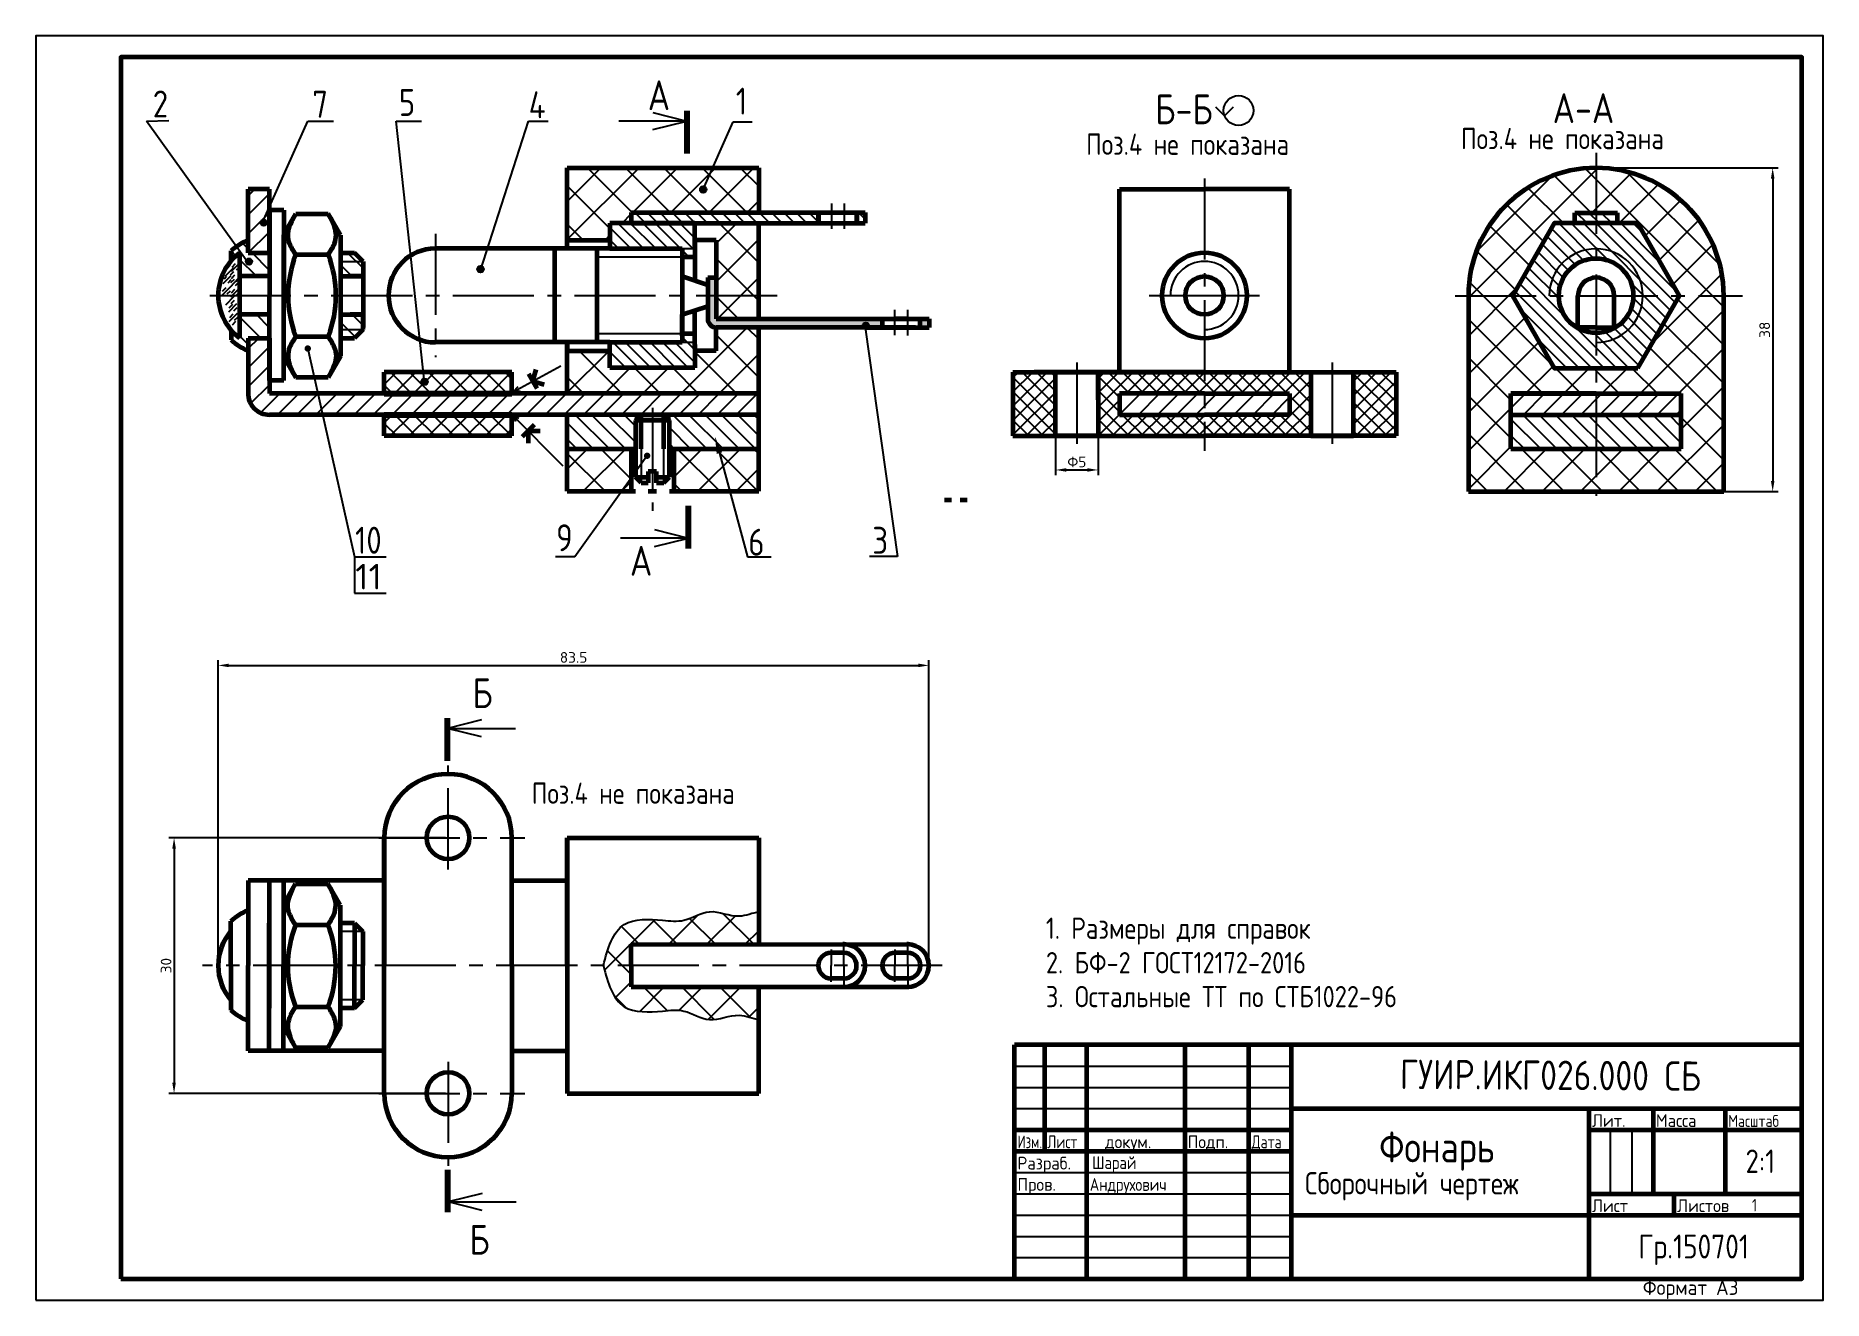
# Paper-space layout 'ISO A1' of a CAD drawing. Header units: millimetres. Extents: x 162 to 582, y 194 to 491.
import ezdxf
from ezdxf import colors
from ezdxf.entities.mleader import LeaderData, LeaderLine
from ezdxf.math import Vec2, Vec3

# ---------------------------------------------------------------- set-up
doc = ezdxf.new("R2010")
doc.units = ezdxf.units.MM
doc.linetypes.add('CENTER2', pattern=[28.575, 19.05, -3.175, 3.175, -3.175])
doc.layers.add('3-размеры', color=6, linetype='Continuous')
doc.layers.add('4-текст', color=7, linetype='Continuous', true_color=0x00ad00)
doc.styles.add('Roman', font='romans')
doc.styles.get("Standard").update_dxf_attribs({"font": 'simplex.shx'})
doc.dimstyles.new('ISO-25', dxfattribs={"dimtxt": 2.5, "dimasz": 2.5, "dimexe": 1.25, "dimexo": 0.625, "dimtad": 1, "dimtxsty": 'Standard', "dimcen": 2.5, "dimadec": 0, "dimazin": 0, "dimtfac": 1, "dimtmove": 0, "dimatfit": 3, "dimfxl": 1, "dimarcsym": 0})
doc.dimstyles.get("Standard").update_dxf_attribs({"dimtxt": 0.18, "dimasz": 0.18, "dimexe": 0.18, "dimexo": 0.0625, "dimgap": 0.09, "dimtad": 0, "dimtih": 1, "dimtoh": 1, "dimdec": 4, "dimzin": 0, "dimdsep": 46, "dimtxsty": 'Standard', "dimcen": 0.09, "dimadec": 0, "dimazin": 0, "dimtfac": 1, "dimtdec": 4, "dimtofl": 0, "dimtmove": 0, "dimatfit": 3, "dimfxl": 1, "dimtolj": 1, "dimtzin": 0, "dimarcsym": 0})
pattern_1 = [(135, (-20.3053, 144.389), (-4.49013, -4.49013), []), (225, (-20.3053, 144.389), (4.49013, -4.49013), [])]

# ---------------------------------------------------------------- blocks, each defined once
blk = doc.blocks.new('_Dot')
at = {"color": 0, "lineweight": -2}
blk.add_line((-0.5, 0), (-1, 0), dxfattribs=at)
at = {"color": 0, "const_width": 0.5}
blk.add_lwpolyline([(-0.25, 0, 1), (0.25, 0, 1)], format="xyb", close=True, dxfattribs=at)
blk = doc.blocks.new('*D17')
at = {"color": 0, "lineweight": -2, "transparency": 16777216}
for p, q in [((205.1, 273.71), (205.1, 344.84)), ((372.12, 273.71), (372.12, 344.84)), ((207.6, 343.59), (369.62, 343.59))]:
    blk.add_line(p, q, dxfattribs=at)
at = {"color": 0, "transparency": 16777216}
for points in [[(207.6, 344.01), (207.6, 343.18), (205.1, 343.59)], [(369.62, 344.01), (369.62, 343.18), (372.12, 343.59)]]:
    blk.add_solid(points, dxfattribs=at)
at = {"layer": 'Defpoints', "color": 0, "transparency": 16777216}
for p in [(372.12, 343.59), (205.1, 273.08), (372.12, 273.08)]:
    blk.add_point(p, dxfattribs=at)
at = {"color": 0, "transparency": 16777216, "insert": (288.61, 345.47), "char_height": 2.5, "attachment_point": 5}
blk.add_mtext('83.5', dxfattribs=at)
blk = doc.blocks.new('*D18')
at = {"color": 0, "lineweight": -2, "transparency": 16777216}
for p, q in [((258.49, 303.08), (193.49, 303.08)), ((194.74, 300.58), (194.74, 245.58)), ((258.49, 243.08), (193.49, 243.08))]:
    blk.add_line(p, q, dxfattribs=at)
at = {"color": 0, "transparency": 16777216}
for points in [[(194.32, 300.58), (195.16, 300.58), (194.74, 303.08)], [(194.32, 245.58), (195.16, 245.58), (194.74, 243.08)]]:
    blk.add_solid(points, dxfattribs=at)
at = {"layer": 'Defpoints', "color": 0, "transparency": 16777216}
for p in [(259.12, 303.08), (194.74, 243.08), (259.12, 243.08)]:
    blk.add_point(p, dxfattribs=at)
at = {"color": 0, "transparency": 16777216, "insert": (192.86, 273.08), "char_height": 2.5, "attachment_point": 5, "rotation": 90}
blk.add_mtext('30', dxfattribs=at)
blk = doc.blocks.new('*D20')
at = {"color": 0, "lineweight": -2, "transparency": 16777216}
for p, q in [((529.48, 460.43), (571.61, 460.43)), ((570.36, 457.93), (570.36, 386.93)), ((529.48, 384.43), (571.61, 384.43))]:
    blk.add_line(p, q, dxfattribs=at)
at = {"color": 0, "transparency": 16777216}
for points in [[(569.94, 457.93), (570.78, 457.93), (570.36, 460.43)], [(569.94, 386.93), (570.78, 386.93), (570.36, 384.43)]]:
    blk.add_solid(points, dxfattribs=at)
at = {"layer": 'Defpoints', "color": 0, "transparency": 16777216}
for p in [(528.86, 460.43), (528.86, 384.43), (570.36, 384.43)]:
    blk.add_point(p, dxfattribs=at)
at = {"color": 0, "transparency": 16777216, "insert": (568.48, 422.43), "char_height": 2.5, "attachment_point": 5, "rotation": 90}
blk.add_mtext('38', dxfattribs=at)
blk = doc.blocks.new('*D23')
at = {"color": 0, "lineweight": -2, "transparency": 16777216}
for p, q in [((401.86, 396.86), (401.86, 388.25)), ((411.86, 396.86), (411.86, 388.25)), ((404.36, 389.5), (409.36, 389.5))]:
    blk.add_line(p, q, dxfattribs=at)
at = {"color": 0, "transparency": 16777216}
for points in [[(404.36, 389.92), (404.36, 389.09), (401.86, 389.5)], [(409.36, 389.92), (409.36, 389.09), (411.86, 389.5)]]:
    blk.add_solid(points, dxfattribs=at)
at = {"layer": 'Defpoints', "color": 0, "transparency": 16777216}
for p in [(401.86, 397.48), (411.86, 397.48), (411.86, 389.5)]:
    blk.add_point(p, dxfattribs=at)
at = {"color": 0, "transparency": 16777216, "insert": (406.86, 391.38), "char_height": 2.5, "attachment_point": 5}
blk.add_mtext('Ф5', dxfattribs=at)

psp = doc.layouts.new('ISO A1')

# ---------------------------------------------------------------- hatches: boundary and pattern name
at = {"lineweight": -3}
h = psp.add_hatch(dxfattribs=at)
h.set_pattern_fill('ANSI37', scale=2, style=0)
h.set_pattern_definition([(45, (-20.866, 189.484), (-4.49013, 4.49013), []), (135, (-20.866, 189.484), (-4.49013, -4.49013), [])])
h.paths.add_polyline_path([(332.134, 460.484), (287.134, 460.484), (287.134, 443.484), (297.134, 443.484), (297.134, 447.484), (302.133, 447.484), (302.133, 449.984), (332.134, 449.984)])
h.paths.add_polyline_path([(332.134, 447.484), (317.134, 447.484), (317.134, 443.484), (322.134, 443.484), (322.134, 437.984), (322.134, 430.484), (332.134, 430.484), (332.134, 434.734)])
h.paths.add_polyline_path([(332.134, 430.484), (322.134, 430.484), (322.134, 424.984), (332.134, 424.984)])
h.paths.add_polyline_path([(332.134, 422.984), (322.134, 422.984), (322.134, 417.484), (317.134, 417.484), (317.134, 413.484), (297.134, 413.484), (297.134, 417.484), (287.134, 417.484), (287.134, 407.484), (332.134, 407.484)])
h.paths.add_polyline_path([(302.134, 394.484), (287.134, 394.484), (287.134, 384.484), (302.134, 384.484)])
h.paths.add_polyline_path([(332.134, 394.484), (312.134, 394.484), (312.134, 384.484), (332.134, 384.484)])
h = psp.add_hatch(dxfattribs=at)
h.set_pattern_fill('ANSI37', scale=2, style=0)
h.set_pattern_definition([(45, (33.8586, 189.429), (-4.49013, 4.49013), []), (135, (33.8586, 189.429), (-4.49013, -4.49013), [])])
h.paths.add_polyline_path([(528.859, 460.429), (528.859, 449.929), (533.859, 449.929), (533.859, 447.429), (538.674, 447.429), (548.489, 430.429), (558.859, 430.429, 0.4142136)])
h.paths.add_polyline_path([(519.044, 447.429), (523.859, 447.429), (523.859, 449.929), (528.859, 449.929), (528.859, 460.429, 0.4142136), (498.859, 430.429), (509.229, 430.429)])
h.paths.add_polyline_path([(509.229, 430.429), (498.859, 430.429), (498.859, 384.429), (528.859, 384.429), (528.859, 394.429), (508.859, 394.429), (508.859, 407.429), (528.859, 407.429), (528.859, 413.429), (519.044, 413.429)])
h.paths.add_polyline_path([(558.859, 430.429), (548.489, 430.429), (538.674, 413.429), (528.859, 413.429), (528.859, 407.429), (548.859, 407.429), (548.859, 394.429), (528.859, 394.429), (528.859, 384.429), (558.859, 384.429)])
h = psp.add_hatch(dxfattribs=at)
h.set_pattern_fill('ANSI31', style=0)
h.set_pattern_definition([(45, (-20.866, 189.484), (-2.245064, 2.245064), [])])
h.paths.add_polyline_path([(217.134, 455.484), (212.134, 455.484), (212.134, 440.484), (217.134, 440.484)])
h.paths.add_polyline_path([(217.134, 420.484), (212.134, 420.484), (212.134, 417.484), (212.134, 417.484), (212.134, 417.484), (212.135, 407.551, 0.4181151), (217.134, 402.484), (332.134, 402.484), (332.134, 407.484), (217.134, 407.484)])
h = psp.add_hatch(color=256)
h.dxf.hatch_style = 1
h.set_gradient(color1=(51, 51, 51), color2=(51, 51, 51), tint=1)
h.paths.add_polyline_path([(318.322, 455.37, 1), (319.837, 455.37, 1)])
h = psp.add_hatch(dxfattribs=at)
h.set_pattern_fill('ANSI31', scale=0.65, angle=90, style=0)
h.set_pattern_definition([(135, (-20.2878, 189.5571), (-1.459292, -1.459292), [])])
h.paths.add_polyline_path([(302.133, 449.984), (302.133, 447.484), (346.133, 447.484), (346.133, 449.984)])
h.paths.add_polyline_path([(357.133, 449.984), (355.133, 449.984), (355.133, 447.484), (357.133, 447.484)])
h = psp.add_hatch(dxfattribs=at)
h.set_pattern_fill('ANSI31', scale=0.65, angle=90, style=0)
h.set_pattern_definition([(135, (167.8527, 374.381), (-1.459292, -1.459292), [])])
h.paths.add_polyline_path([(528.859, 447.429), (528.859, 449.929), (523.859, 449.929), (523.859, 447.429)])
h.paths.add_polyline_path([(533.859, 447.429), (533.859, 449.929), (528.859, 449.929), (528.859, 447.429)])
h = psp.add_hatch(color=256)
h.dxf.hatch_style = 1
h.set_gradient(color1=(51, 51, 51), color2=(51, 51, 51), tint=1)
h.paths.add_polyline_path([(215.045, 447.578, 1), (216.56, 447.578, 1)])
h = psp.add_hatch(dxfattribs=at)
h.set_pattern_fill('ANSI31', scale=0.65, angle=90, style=0)
h.set_pattern_definition([(135, (-20.8658, 189.4842), (-1.459292, -1.459292), [])])
h.paths.add_polyline_path([(317.134, 447.484), (302.133, 447.484), (297.134, 447.484), (297.134, 441.484), (314.134, 441.484), (317.134, 441.484), (317.134, 442.984)])
h.paths.add_polyline_path([(317.134, 441.484), (314.134, 441.484), (314.134, 439.484), (317.134, 439.484), (317.134, 439.984)])
h.paths.add_polyline_path([(317.134, 420.984), (317.134, 421.484), (314.134, 421.484), (314.134, 420.984), (314.134, 419.484), (317.134, 419.484)])
h.paths.add_polyline_path([(317.134, 418.984), (317.134, 419.484), (314.134, 419.484), (297.134, 419.484), (297.134, 413.484), (317.134, 413.484)])
h = psp.add_hatch(dxfattribs=at)
h.set_pattern_fill('ANSI31', scale=0.65, angle=90, style=0)
h.set_pattern_definition([(135, (33.8586, 189.429), (-1.4592916, -1.4592916), [])])
h.paths.add_polyline_path([(548.489, 430.429), (539.859, 430.429, -0.4142136), (528.859, 419.429), (528.859, 413.429), (538.674, 413.429)])
h.paths.add_polyline_path([(538.674, 447.429), (528.859, 447.429), (528.859, 441.429, -0.4142136), (539.859, 430.429), (548.489, 430.429)])
h.paths.add_polyline_path([(528.859, 441.429), (528.859, 447.429), (519.044, 447.429), (509.229, 430.429), (517.859, 430.429, -0.4142136)])
h.paths.add_polyline_path([(520.109, 430.429), (509.229, 430.429), (519.044, 413.429), (528.859, 413.429), (528.859, 421.679, -0.4142136)])
h.paths.add_polyline_path([(528.859, 439.179), (528.859, 441.429, 0.4142136), (517.859, 430.429), (520.109, 430.429, -0.4142136)], flags=17)
h.paths.add_polyline_path([(528.859, 441.429), (528.859, 439.179, -0.4142136), (537.609, 430.429), (539.859, 430.429, 0.4142136)])
h.paths.add_polyline_path([(539.859, 430.429), (537.609, 430.429, -0.4142136), (528.859, 421.679), (528.859, 419.429, 0.4142136)])
h = psp.add_hatch(dxfattribs=at)
h.set_pattern_fill('ANSI31', angle=90, style=0)
h.set_pattern_definition([(135, (-20.866, 189.484), (-2.245064, -2.245064), [])])
h.paths.add_polyline_path([(223.25, 420.685), (223.268, 420.713), (223.193, 420.598), (223.197, 420.603), (223.203, 420.614)])
h.paths.add_polyline_path([(223.296, 420.756), (223.268, 420.713), (223.342, 420.827)])
h.paths.add_polyline_path([(223.342, 440.072), (223.28, 440.167), (223.249, 440.215), (223.265, 440.19)])
h.paths.add_polyline_path([(223.209, 440.277), (223.198, 440.293), (223.203, 440.285)])
h.paths.add_polyline_path([(231.168, 440.381), (231.175, 440.391), (231.215, 440.454), (231.231, 440.478)])
h.paths.add_polyline_path([(233.821, 440.484), (233.821, 438.484), (239.134, 438.484), (237.134, 440.484)])
h.paths.add_polyline_path([(230.998, 440.12), (231.029, 440.167), (231.034, 440.175), (230.966, 440.072)])
h.paths.add_polyline_path([(231.098, 440.273), (231.101, 440.278), (231.034, 440.175), (231.06, 440.215)])
h.paths.add_polyline_path([(233.821, 438.484), (233.821, 434.984), (239.134, 434.984), (239.134, 438.484)])
h.paths.add_polyline_path([(220.488, 438.484), (220.488, 434.984), (220.51, 434.984), (220.51, 438.484)])
edge = h.paths.add_edge_path()
edge.add_line((217.176, 434.984), (217.176, 440.484))
edge.add_line((217.176, 440.484), (212.134, 440.484))
edge.add_line((212.134, 440.484), (212.134, 443.484))
edge.add_arc((217.588, 430.484), 14.098, 112.76048, 132.11432)
edge.add_line((208.134, 440.942), (208.134, 438.616))
edge.add_arc((217.588, 430.483), 12.471, 126.70579, 139.29478, ccw=False)
edge.add_line((210.134, 440.481), (210.134, 434.984))
edge.add_line((210.134, 434.984), (217.176, 434.984))
h.paths.add_polyline_path([(220.488, 440.484), (220.488, 438.484), (220.51, 438.484), (220.51, 440.484)])
edge = h.paths.add_edge_path()
edge.add_line((217.176, 420.484), (217.176, 425.984))
edge.add_line((217.176, 425.984), (210.134, 425.984))
edge.add_line((210.134, 425.984), (210.134, 420.484))
edge.add_arc((217.588, 430.483), 12.471, 220.70522, 233.29421, ccw=False)
edge.add_line((208.134, 422.349), (208.134, 420.026))
edge.add_arc((217.588, 430.484), 14.098, 227.88568, 247.24)
edge.add_line((212.134, 417.484), (212.134, 420.484))
edge.add_line((212.134, 420.484), (217.176, 420.484))
h.paths.add_polyline_path([(220.488, 425.984), (220.488, 422.484), (220.51, 422.484), (220.51, 425.984)])
h.paths.add_polyline_path([(220.488, 422.484), (220.488, 420.484), (220.51, 420.484), (220.51, 422.484)])
h.paths.add_polyline_path([(231.06, 420.684), (231.041, 420.713), (231.029, 420.732)])
h.paths.add_polyline_path([(231.19, 420.484), (231.184, 420.493), (231.19, 420.484)])
h.paths.add_polyline_path([(231.139, 420.562), (231.122, 420.588), (231.153, 420.541)])
h.paths.add_polyline_path([(233.821, 422.484), (233.821, 420.484), (237.134, 420.484), (239.134, 422.484)])
h.paths.add_polyline_path([(231.108, 420.61), (231.091, 420.636), (231.117, 420.596)])
h.paths.add_polyline_path([(233.821, 425.984), (233.821, 422.484), (239.134, 422.484), (239.134, 425.984)])
h = psp.add_hatch(color=256)
h.dxf.hatch_style = 1
h.set_gradient(color1=(51, 51, 51), color2=(51, 51, 51), tint=1)
h.paths.add_polyline_path([(211.595, 438.434, 1), (213.11, 438.434, 1)])
h = psp.add_hatch(color=256)
h.dxf.hatch_style = 1
h.set_gradient(color1=(51, 51, 51), color2=(51, 51, 51), tint=1)
h.paths.add_polyline_path([(265.987, 436.669, 1), (267.502, 436.669, 1)])
h = psp.add_hatch(color=7, dxfattribs=at)
h.paths.add_polyline_path([(322.134, 434.734), (320.134, 434.734), (320.134, 430.484), (322.134, 430.484)])
h.paths.add_polyline_path([(322.134, 430.484), (320.134, 430.484), (320.134, 424.984, 0.4142136), (322.134, 422.984), (361.134, 422.984), (361.134, 424.984), (322.134, 424.984)])
h.paths.add_polyline_path([(372.134, 424.984), (369.985, 424.984), (369.985, 422.984), (372.134, 422.984)])
h = psp.add_hatch(color=256)
h.dxf.hatch_style = 1
h.set_gradient(color1=(51, 51, 51), color2=(51, 51, 51), tint=1)
h.paths.add_polyline_path([(356.529, 423.34, 1), (358.044, 423.34, 1)])
h = psp.add_hatch(dxfattribs=at)
h.set_pattern_fill('ANSI37', style=0)
h.set_pattern_definition([(45, (-20.866, 189.484), (-2.245064, 2.245064), []), (135, (-20.866, 189.484), (-2.245064, -2.245064), [])])
h.paths.add_polyline_path([(274.134, 412.48), (244.134, 412.484), (244.134, 407.484), (274.134, 407.484)])
h.paths.add_polyline_path([(274.134, 402.484), (244.134, 402.484), (244.134, 397.484), (274.134, 397.48)])
h = psp.add_hatch(dxfattribs=at)
h.set_pattern_fill('ANSI37', scale=0.75, style=0)
h.set_pattern_definition([(45, (157.8586, 385.9842), (-1.683798, 1.683798), []), (135, (157.8586, 385.9842), (-1.683798, -1.683798), [])])
h.paths.add_polyline_path([(401.859, 412.482), (396.859, 412.482), (391.859, 412.482), (391.859, 397.482), (401.859, 397.482)])
h.paths.add_polyline_path([(436.859, 412.482), (411.859, 412.482), (411.859, 397.482), (436.859, 397.482), (436.859, 402.482), (416.859, 402.482), (416.859, 407.482), (436.859, 407.482)])
h.paths.add_polyline_path([(461.859, 412.482), (436.859, 412.482), (436.859, 407.482), (456.859, 407.482), (456.859, 402.482), (436.859, 402.482), (436.859, 397.482), (461.859, 397.482)])
h.paths.add_polyline_path([(481.859, 412.482), (471.859, 412.482), (471.859, 397.482), (481.859, 397.482)])
h = psp.add_hatch(color=256)
h.dxf.hatch_style = 1
h.set_gradient(color1=(51, 51, 51), color2=(51, 51, 51), tint=1)
h.paths.add_polyline_path([(252.832, 410.219, 1), (254.348, 410.219, 1)])
h = psp.add_hatch(dxfattribs=at)
h.set_pattern_fill('ANSI31', style=0)
h.set_pattern_definition([(45, (157.8586, 385.984), (-2.245064, 2.245064), [])])
h.paths.add_polyline_path([(456.859, 407.482), (436.859, 407.482), (436.859, 402.482), (456.859, 402.482)])
h.paths.add_polyline_path([(436.859, 407.482), (416.859, 407.482), (416.859, 402.482), (436.859, 402.482)])
h = psp.add_hatch(dxfattribs=at)
h.set_pattern_fill('ANSI31', style=0)
h.set_pattern_definition([(45, (33.8586, 189.429), (-2.245064, 2.245064), [])])
h.paths.add_polyline_path([(528.859, 407.429), (508.859, 407.429), (508.859, 402.429), (528.859, 402.429)])
h.paths.add_polyline_path([(548.859, 407.429), (528.859, 407.429), (528.859, 402.429), (548.859, 402.429)])
h = psp.add_hatch(dxfattribs=at)
h.set_pattern_fill('ANSI31', scale=0.85, angle=90, style=0)
h.set_pattern_definition([(135, (-20.8658, 189.4842), (-1.908304, -1.908304), [])])
h.paths.add_polyline_path([(303.134, 402.484), (297.759, 402.484), (287.134, 402.484), (287.134, 394.484), (303.134, 394.484)])
h.paths.add_polyline_path([(332.134, 402.484), (311.134, 402.484), (311.134, 394.484), (313.384, 394.484), (332.134, 394.484)])
h.paths.add_polyline_path([(303.134, 401.152), (304.467, 401.152), (304.467, 402.484), (303.134, 402.484)])
h.paths.add_polyline_path([(309.801, 401.152), (311.134, 401.152), (311.134, 402.484), (309.801, 402.484)])
h = psp.add_hatch(dxfattribs=at)
h.set_pattern_fill('ANSI31', scale=0.85, angle=90, style=0)
h.set_pattern_definition([(135, (33.8586, 189.429), (-1.908304, -1.908304), [])])
h.paths.add_polyline_path([(528.859, 402.429), (508.859, 402.429), (508.859, 394.429), (528.859, 394.429)])
h.paths.add_polyline_path([(548.859, 402.429), (528.859, 402.429), (528.859, 394.429), (548.859, 394.429)])
h = psp.add_hatch(dxfattribs=at)
h.set_pattern_fill('ANSI37', scale=2, angle=90, style=0)
h.set_pattern_definition(pattern_1)
edge = h.paths.add_edge_path()
edge.add_spline(control_points=[(332.117, 285.708), (330.572, 285.52), (326.8, 283.766), (320.665, 287.105), (315.022, 283.122), (308.297, 283.958), (298.658, 284.326), (296.665, 277.111), (295.629, 273.113)], knot_values=[0.3325848, 0.3325848, 0.3325848, 0.3325848, 5.0114882, 12.082556, 18.4071113, 23.4071113, 32.4624964, 43.3102515, 43.3102515, 43.3102515, 43.3102515], degree=3, periodic=0)
edge.add_line((295.62, 273.08), (302.117, 273.08))
edge.add_line((302.117, 273.08), (302.117, 278.091))
edge.add_line((302.117, 278.091), (332.117, 278.086))
edge.add_line((332.117, 278.086), (332.117, 285.708))
h = psp.add_hatch(dxfattribs=at)
h.set_pattern_fill('ANSI37', scale=2, angle=90, style=0)
h.set_pattern_definition(pattern_1)
edge = h.paths.add_edge_path()
edge.add_spline(control_points=[(332.117, 260.453), (330.572, 260.641), (326.8, 262.395), (320.665, 259.055), (315.022, 263.038), (308.297, 262.202), (298.658, 261.835), (296.665, 269.049), (295.629, 273.047)], knot_values=[0.3325848, 0.3325848, 0.3325848, 0.3325848, 5.0114882, 12.082556, 18.4071113, 23.4071113, 32.4624964, 43.3102515, 43.3102515, 43.3102515, 43.3102515], degree=3, periodic=0)
edge.add_line((295.62, 273.08), (302.117, 273.08))
edge.add_line((302.117, 273.08), (302.117, 268.07))
edge.add_line((302.117, 268.07), (332.117, 268.074))
edge.add_line((332.117, 268.074), (332.117, 260.453))

# ---------------------------------------------------------------- linework, layer by layer
at = {"color": 7, "lineweight": -3}
for p, q in [((439.466, 474.809), (441.587, 472.687)), ((441.587, 472.687), (443.708, 474.809)), ((315.224, 471.434), (299.224, 471.434)), ((307.224, 473.434), (315.224, 471.434)), ((307.224, 469.434), (315.224, 471.434)), ((314.134, 441.484), (317.134, 441.484)), ((208.676, 436.967), (206.725, 434.984)), ((210.021, 438.025), (208.134, 436.107)), ((209.072, 437.906), (208.276, 437.065)), ((210.021, 437.064), (209.358, 436.401)), ((220.488, 438.484), (220.51, 438.484)), ((233.821, 438.484), (239.134, 438.484)), ((314.134, 439.484), (294.134, 439.484)), ((208.085, 435.09), (206.214, 433.188)), ((207.072, 434.906), (206.497, 434.298)), ((208.098, 434.141), (207.358, 433.401)), ((209.836, 434.45), (207.885, 432.467)), ((208.688, 436.018), (207.948, 435.279)), ((208.823, 434.267), (208.028, 433.425)), ((208.965, 435.224), (208.17, 434.383)), ((209.849, 433.502), (209.109, 432.762)), ((209.991, 434.459), (209.251, 433.72)), ((207.885, 432.467), (205.934, 430.484)), ((206.872, 432.283), (206.076, 431.442)), ((208.815, 430.215), (206.864, 428.232)), ((207.898, 431.518), (207.158, 430.779)), ((209.448, 428.51), (207.497, 426.527)), ((209.985, 432.066), (208.034, 430.083)), ((208.827, 429.266), (208.087, 428.527)), ((208.971, 431.882), (208.176, 431.041)), ((209.997, 431.117), (209.257, 430.378)), ((440.215, 430.484), (449.785, 430.484)), ((208.435, 428.326), (207.64, 427.485)), ((209.595, 426.27), (207.644, 424.287)), ((208.581, 426.086), (207.786, 425.244)), ((209.166, 424.381), (208.371, 423.54)), ((209.461, 427.561), (208.721, 426.822)), ((209.607, 425.321), (208.867, 424.581)), ((220.488, 422.484), (220.51, 422.484)), ((233.821, 422.484), (239.134, 422.484)), ((314.134, 421.484), (294.134, 421.484)), ((314.134, 419.484), (317.134, 419.484)), ((274.435, 407.843), (285.608, 413.947)), ((274.435, 407.843), (275.559, 409.079)), ((274.435, 407.843), (276.067, 408.084)), ((274.249, 402.362), (286.049, 390.483)), ((274.249, 402.362), (274.934, 400.862)), ((274.249, 402.362), (275.749, 401.627)), ((303.134, 402.484), (303.134, 394.484)), ((311.134, 402.484), (311.134, 394.484)), ((307.609, 375.509), (315.609, 373.509)), ((315.609, 373.509), (299.609, 373.509)), ((315.609, 373.509), (307.609, 373.509)), ((307.609, 371.509), (315.609, 373.509)), ((266.959, 330.782), (258.959, 328.782)), ((258.959, 328.782), (274.959, 328.782)), ((266.959, 326.782), (258.959, 328.782)), ((220.45, 281.08), (220.428, 281.08)), ((239.117, 281.08), (233.761, 281.08)), ((349.117, 276.851), (349.117, 273.08)), ((349.117, 269.309), (349.117, 273.08)), ((364.117, 276.851), (364.117, 273.08)), ((364.117, 269.309), (364.117, 273.08)), ((220.45, 265.08), (220.428, 265.08)), ((239.117, 265.08), (233.761, 265.08))]:
    psp.add_line(p, q, dxfattribs=at)
at = {"color": 7, "lineweight": 100}
for p, q in [((315.241, 473.859), (315.241, 463.859)), ((315.627, 371.085), (315.627, 381.085))]:
    psp.add_line(p, q, dxfattribs=at)
at = {"color": 7, "linetype": 'CENTER2', "lineweight": -3}
for p, q in [((528.859, 463.995), (528.859, 383.386)), ((436.859, 457.984), (436.859, 393.984)), ((349.283, 446.142), (349.283, 452.107)), ((352.283, 446.107), (352.283, 452.107)), ((256.134, 444.984), (256.134, 415.984)), ((203.108, 430.484), (337.694, 430.484)), ((423.831, 430.484), (440.215, 430.484)), ((495.743, 430.429), (563.242, 430.429)), ((364.134, 421.142), (364.134, 427.107)), ((367.134, 421.107), (367.134, 427.107)), ((406.859, 414.706), (406.859, 394.738)), ((466.859, 414.706), (466.859, 394.738)), ((307.134, 404.108), (307.134, 379.889)), ((259.117, 295.674), (259.117, 320.104)), ((242.82, 303.08), (277.131, 303.08)), ((352.117, 273.08), (352.117, 278.627)), ((367.117, 273.08), (367.117, 278.627)), ((375.226, 273.08), (201.433, 273.08)), ((352.117, 273.08), (352.117, 267.534)), ((367.117, 273.08), (367.117, 267.534)), ((259.117, 250.487), (259.117, 226.057)), ((242.82, 243.08), (277.131, 243.08))]:
    psp.add_line(p, q, dxfattribs=at)
at = {"color": 7, "lineweight": 60}
for p, q in [((287.134, 441.484), (287.134, 460.484)), ((287.134, 460.484), (332.134, 460.484)), ((332.134, 460.484), (332.134, 449.984)), ((217.134, 455.484), (212.134, 455.484)), ((212.134, 440.484), (212.134, 455.484)), ((217.134, 440.484), (217.134, 455.484)), ((416.859, 412.984), (416.859, 455.484)), ((416.859, 455.484), (436.859, 455.484)), ((456.859, 455.484), (436.859, 455.484)), ((456.859, 412.984), (456.859, 455.484)), ((220.488, 444.67), (223.342, 449.694)), ((223.342, 449.694), (230.966, 449.694)), ((233.821, 444.67), (230.966, 449.694)), ((302.133, 449.984), (302.133, 447.484)), ((302.133, 449.984), (357.133, 449.984)), ((346.133, 449.984), (346.133, 447.484)), ((346.133, 447.484), (346.133, 449.984)), ((355.133, 449.984), (355.133, 447.484)), ((355.133, 447.484), (355.133, 449.984)), ((357.133, 449.984), (357.133, 447.484)), ((357.133, 449.484), (357.133, 447.484)), ((523.859, 447.429), (523.859, 449.929)), ((523.859, 449.929), (533.859, 449.929)), ((533.859, 447.429), (533.859, 449.929)), ((317.133, 447.484), (297.133, 447.484)), ((297.134, 447.484), (297.134, 441.484)), ((302.133, 447.484), (357.133, 447.484)), ((317.134, 441.984), (317.134, 447.484)), ((332.134, 424.984), (332.134, 447.484)), ((220.488, 444.67), (220.488, 430.449)), ((233.821, 444.67), (233.821, 430.449)), ((287.134, 441.484), (256.134, 441.484)), ((284.134, 441.484), (284.134, 419.484)), ((287.134, 443.484), (297.134, 443.484)), ((297.134, 441.484), (287.134, 441.484)), ((294.134, 419.484), (294.134, 441.484)), ((297.134, 441.484), (314.134, 441.484)), ((314.134, 441.484), (314.134, 434.984)), ((322.134, 443.484), (317.134, 443.484)), ((317.134, 442.984), (317.134, 439.984)), ((322.134, 443.484), (322.134, 437.984)), ((208.134, 438.616), (208.134, 440.942)), ((210.134, 440.481), (210.134, 420.484)), ((212.134, 440.484), (217.176, 440.484)), ((220.488, 440.484), (220.51, 440.484)), ((223.342, 440.072), (230.966, 440.072)), ((233.821, 440.484), (237.134, 440.484)), ((239.134, 438.484), (237.134, 440.484)), ((239.134, 438.484), (239.134, 434.984)), ((239.134, 437.984), (239.134, 422.984)), ((314.134, 439.984), (314.134, 420.984)), ((314.134, 439.984), (314.134, 434.984)), ((317.134, 439.484), (314.134, 439.484)), ((317.134, 439.984), (317.134, 433.984)), ((322.134, 437.984), (322.134, 424.984)), ((217.134, 434.984), (210.134, 434.984)), ((217.134, 434.984), (217.176, 434.984)), ((220.488, 434.984), (220.51, 434.984)), ((233.821, 434.984), (239.134, 434.984)), ((239.134, 434.984), (236.134, 434.984)), ((314.134, 434.984), (320.134, 432.984)), ((320.134, 434.734), (322.134, 434.734)), ((320.134, 434.734), (320.134, 424.984)), ((332.134, 430.484), (332.134, 434.734)), ((220.488, 430.449), (220.488, 416.229)), ((233.821, 430.449), (233.821, 416.229)), ((498.859, 430.929), (498.859, 386.929)), ((498.859, 430.429), (498.859, 384.429)), ((524.609, 422.929), (524.609, 430.408)), ((533.109, 422.929), (533.109, 430.408)), ((558.859, 384.429), (558.859, 430.342)), ((217.134, 425.984), (210.134, 425.984)), ((217.134, 425.984), (217.176, 425.984)), ((220.488, 425.984), (220.51, 425.984)), ((233.821, 425.984), (239.134, 425.984)), ((239.134, 425.984), (236.134, 425.984)), ((239.134, 422.484), (239.134, 425.984)), ((314.134, 425.984), (320.134, 427.984)), ((314.134, 420.984), (314.134, 425.984)), ((314.134, 420.984), (314.134, 425.984)), ((317.134, 420.984), (317.134, 426.984)), ((322.134, 424.984), (369.985, 424.984)), ((357.134, 424.984), (360.134, 424.984)), ((361.134, 424.984), (361.134, 422.984)), ((363.985, 424.984), (366.985, 424.984)), ((366.985, 424.984), (363.985, 424.984)), ((369.985, 424.984), (372.134, 424.984)), ((369.985, 424.984), (369.985, 422.984)), ((372.134, 424.984), (372.134, 422.984)), ((208.134, 422.349), (208.134, 420.026)), ((212.134, 420.484), (212.135, 407.551)), ((212.134, 420.484), (217.176, 420.484)), ((217.134, 420.484), (217.134, 407.484)), ((220.488, 420.484), (220.51, 420.484)), ((223.342, 420.827), (230.966, 420.827)), ((233.821, 420.484), (237.134, 420.484)), ((239.134, 422.484), (237.134, 420.484)), ((317.134, 421.484), (314.134, 421.484)), ((314.134, 420.984), (314.134, 419.484)), ((317.134, 417.984), (317.134, 420.984)), ((322.134, 422.984), (322.134, 422.984)), ((368.931, 422.984), (322.134, 422.984)), ((322.134, 417.484), (322.134, 422.984)), ((332.134, 384.484), (332.134, 422.984)), ((357.134, 422.984), (372.134, 422.984)), ((360.985, 422.984), (363.985, 422.984)), ((528.859, 422.929), (524.609, 422.929)), ((528.859, 422.929), (533.109, 422.929)), ((220.488, 416.229), (223.342, 411.204)), ((233.821, 416.229), (230.966, 411.204)), ((287.134, 419.484), (256.134, 419.484)), ((287.134, 407.484), (287.134, 419.484)), ((297.134, 419.484), (287.134, 419.484)), ((287.134, 418.984), (287.134, 416.984)), ((287.134, 417.484), (297.134, 417.484)), ((297.134, 413.484), (297.134, 419.484)), ((297.134, 419.484), (314.134, 419.484)), ((317.134, 418.984), (317.134, 413.484)), ((317.134, 418.984), (317.134, 417.984)), ((322.134, 417.484), (317.134, 417.484)), ((274.134, 412.48), (244.134, 412.484)), ((244.134, 407.484), (244.134, 412.484)), ((274.134, 407.484), (274.134, 412.48)), ((278.054, 412.099), (279.984, 408.595)), ((279.019, 410.347), (279.806, 413.064)), ((317.134, 413.484), (297.134, 413.484)), ((391.859, 412.482), (391.859, 397.482)), ((391.859, 412.482), (416.859, 412.482)), ((391.859, 412.482), (406.859, 412.482)), ((406.859, 412.482), (396.859, 412.482)), ((396.859, 412.482), (401.859, 412.482)), ((401.859, 397.482), (401.859, 412.482)), ((406.859, 412.482), (423.859, 412.482)), ((436.859, 412.482), (406.859, 412.482)), ((411.859, 405.952), (411.859, 412.482)), ((411.859, 412.482), (411.859, 397.482)), ((416.859, 412.482), (436.859, 412.482)), ((436.859, 412.482), (466.859, 412.482)), ((461.859, 412.482), (461.859, 397.482)), ((466.859, 412.482), (481.859, 412.482)), ((471.859, 397.482), (471.859, 412.482)), ((481.859, 412.482), (481.859, 397.482)), ((332.134, 407.484), (217.134, 407.484)), ((230.966, 411.204), (223.342, 411.204)), ((279.019, 410.347), (281.736, 409.56)), ((416.859, 407.482), (416.859, 402.482)), ((436.859, 407.482), (416.859, 407.482)), ((436.859, 407.482), (456.859, 407.482)), ((456.859, 407.482), (456.859, 402.482)), ((528.859, 407.429), (508.859, 407.429)), ((508.859, 394.429), (508.859, 407.429)), ((508.859, 407.429), (548.859, 407.429)), ((548.859, 394.429), (548.859, 407.429)), ((411.859, 405.597), (411.859, 397.482)), ((332.134, 402.484), (217.134, 402.484)), ((244.134, 397.484), (244.134, 402.484)), ((274.134, 397.484), (274.134, 402.48)), ((279.345, 400.07), (276.516, 397.242)), ((287.134, 384.484), (287.134, 402.484)), ((307.134, 402.484), (297.759, 402.484)), ((307.134, 402.484), (303.384, 402.484)), ((304.467, 394.484), (304.467, 402.484)), ((307.134, 402.484), (310.884, 402.484)), ((309.801, 394.484), (309.801, 402.484)), ((416.859, 402.482), (436.859, 402.482)), ((456.859, 402.482), (436.859, 402.482)), ((508.859, 402.429), (548.859, 402.429)), ((508.859, 402.429), (548.859, 402.429)), ((274.134, 397.48), (244.134, 397.484)), ((277.93, 398.656), (280.759, 398.656)), ((277.93, 398.656), (277.93, 395.828)), ((391.859, 397.482), (436.859, 397.482)), ((411.859, 397.482), (401.859, 397.482)), ((406.859, 397.482), (411.859, 397.482)), ((481.859, 397.482), (436.859, 397.482)), ((461.859, 397.482), (471.859, 397.482)), ((287.134, 394.484), (303.134, 394.484)), ((302.134, 394.484), (302.134, 384.484)), ((311.134, 394.484), (332.134, 394.484)), ((311.134, 394.484), (313.384, 394.484)), ((312.134, 394.484), (312.134, 384.484)), ((508.859, 394.429), (548.859, 394.429)), ((528.859, 394.429), (548.859, 394.429)), ((287.134, 384.484), (303.134, 384.484)), ((306.134, 384.484), (308.134, 384.484)), ((311.134, 384.484), (332.134, 384.484)), ((498.859, 384.429), (558.859, 384.429)), ((244.117, 273.08), (244.117, 303.08)), ((244.117, 303.08), (244.117, 273.08)), ((274.117, 273.08), (274.117, 303.306)), ((287.117, 303.08), (287.117, 273.08)), ((287.117, 273.08), (287.117, 303.08)), ((287.117, 303.08), (332.117, 303.08)), ((332.117, 303.08), (332.117, 278.079)), ((212.117, 293.08), (212.117, 273.08)), ((244.117, 293.08), (212.117, 293.08)), ((217.117, 293.08), (217.117, 273.438)), ((220.428, 287.26), (223.283, 292.284)), ((223.283, 292.284), (230.907, 292.284)), ((233.761, 287.26), (230.907, 292.284)), ((274.117, 293.08), (287.117, 293.08)), ((287.117, 273.08), (287.117, 290.58)), ((220.428, 287.26), (220.428, 273.039)), ((233.761, 287.26), (233.761, 273.039)), ((208.117, 273.08), (208.117, 283.538)), ((217.117, 273.08), (217.117, 283.08)), ((217.117, 273.08), (217.117, 282.938)), ((217.117, 282.938), (217.117, 280.938)), ((220.45, 283.08), (220.428, 283.08)), ((223.283, 282.661), (230.907, 282.661)), ((237.117, 283.08), (233.761, 283.08)), ((237.117, 283.08), (237.117, 273.08)), ((237.117, 283.08), (239.117, 281.08)), ((239.117, 281.08), (239.117, 273.08)), ((302.117, 273.08), (302.117, 278.08)), ((302.117, 278.08), (367.117, 278.078)), ((208.117, 273.08), (208.117, 262.622)), ((212.117, 253.08), (212.117, 273.08)), ((217.117, 273.438), (217.117, 273.438)), ((217.117, 273.08), (217.117, 263.222)), ((217.117, 273.08), (217.117, 263.08)), ((220.428, 273.039), (220.428, 258.818)), ((233.761, 273.039), (233.761, 258.818)), ((237.117, 263.08), (237.117, 273.08)), ((239.117, 265.08), (239.117, 273.08)), ((244.117, 243.08), (244.117, 273.08)), ((274.117, 273.08), (274.117, 242.854)), ((287.117, 273.08), (287.117, 243.08)), ((302.117, 273.08), (302.117, 268.08)), ((352.117, 276.092), (348.967, 276.092)), ((367.117, 276.092), (363.967, 276.092)), ((217.117, 253.08), (217.117, 272.722)), ((352.117, 270.069), (348.967, 270.069)), ((367.117, 270.069), (363.967, 270.069)), ((217.117, 263.222), (217.117, 265.222)), ((237.117, 263.08), (239.117, 265.08)), ((302.117, 268.08), (367.117, 268.083)), ((332.117, 243.08), (332.117, 268.081)), ((220.45, 263.08), (220.428, 263.08)), ((223.283, 263.416), (230.907, 263.416)), ((237.117, 263.08), (233.761, 263.08)), ((220.428, 258.818), (223.283, 253.794)), ((233.761, 258.818), (230.907, 253.794)), ((244.117, 253.08), (212.117, 253.08)), ((230.907, 253.794), (223.283, 253.794)), ((274.117, 253.08), (287.117, 253.08)), ((287.117, 243.08), (332.117, 243.08))]:
    psp.add_line(p, q, dxfattribs=at)
at = {"lineweight": 60}
for p, q in [((220.51, 450.491), (217.176, 450.491)), ((217.176, 450.491), (217.176, 430.491)), ((220.51, 450.491), (220.51, 430.491)), ((217.176, 410.491), (217.176, 430.491)), ((220.51, 410.491), (220.51, 430.491)), ((220.51, 410.491), (217.176, 410.491)), ((303.134, 401.151), (304.467, 402.484)), ((311.134, 401.151), (303.134, 401.151)), ((303.134, 401.151), (303.134, 387.818)), ((304.467, 402.484), (309.801, 402.484)), ((309.801, 402.484), (311.134, 401.151)), ((311.134, 387.818), (311.134, 401.151)), ((304.467, 386.484), (303.134, 387.818)), ((303.134, 387.818), (306.134, 387.818)), ((304.467, 386.484), (306.134, 386.484)), ((308.134, 389.151), (306.134, 389.151)), ((306.134, 389.151), (306.134, 386.484)), ((308.134, 386.484), (308.134, 389.151)), ((308.134, 387.818), (311.134, 387.818)), ((308.134, 386.484), (309.801, 386.484)), ((309.801, 386.484), (311.134, 387.818)), ((375.748, 382.485), (377.415, 382.485)), ((379.415, 382.485), (381.081, 382.485)), ((220.45, 293.08), (217.117, 293.08)), ((217.117, 293.08), (217.117, 273.08)), ((220.45, 293.08), (220.45, 273.08)), ((217.117, 253.08), (217.117, 273.08)), ((220.45, 253.08), (220.45, 273.08)), ((220.45, 253.08), (217.117, 253.08)), ((577.241, 254.484), (392.241, 254.484)), ((392.241, 199.484), (392.241, 254.484)), ((399.241, 254.484), (399.241, 229.484)), ((409.241, 199.484), (409.241, 254.484)), ((432.241, 254.484), (432.241, 199.484)), ((447.241, 199.484), (447.241, 254.484)), ((457.241, 254.484), (457.241, 199.484)), ((457.241, 239.484), (577.241, 239.484)), ((527.241, 199.484), (527.241, 239.484)), ((542.241, 239.484), (542.241, 219.484)), ((559.241, 219.484), (559.241, 239.484)), ((392.241, 234.484), (457.241, 234.484)), ((527.241, 234.484), (577.241, 234.484)), ((392.241, 229.484), (457.241, 229.484)), ((527.241, 219.484), (577.241, 219.484)), ((547.241, 214.484), (547.241, 219.484)), ((457.241, 214.484), (577.241, 214.484))]:
    psp.add_line(p, q, dxfattribs=at)
at = {"color": 7, "lineweight": 90}
for p, q in [((244.134, 407.484), (274.134, 407.484)), ((244.134, 402.484), (274.134, 402.48))]:
    psp.add_line(p, q, dxfattribs=at)
at = {"lineweight": -3}
for p, q in [((304.467, 402.484), (304.467, 386.484)), ((309.801, 386.484), (309.801, 402.484)), ((392.241, 249.484), (457.241, 249.484)), ((392.241, 244.484), (457.241, 244.484)), ((392.241, 239.484), (457.241, 239.484)), ((532.241, 219.484), (532.241, 234.484)), ((537.241, 234.484), (537.241, 219.484)), ((392.241, 224.484), (457.241, 224.484)), ((267.122, 219.565), (259.122, 217.565)), ((392.241, 219.484), (457.241, 219.484)), ((259.122, 217.565), (275.122, 217.565)), ((267.122, 215.565), (259.122, 217.565)), ((392.241, 214.484), (457.241, 214.484)), ((392.241, 209.484), (457.241, 209.484)), ((392.241, 204.484), (457.241, 204.484))]:
    psp.add_line(p, q, dxfattribs=at)
for p, q in [((237.115, 369.207), (237.115, 363.854)), ((237.115, 363.854), (237.115, 360.526)), ((237.115, 360.526), (244.063, 360.526)), ((237.115, 360.526), (244.539, 360.526)), ((527.241, 239.484), (527.241, 234.484))]:
    psp.add_line(p, q)
at = {"lineweight": 100}
for p, q in [((258.941, 331.207), (258.941, 321.207)), ((259.105, 215.14), (259.105, 225.14))]:
    psp.add_line(p, q, dxfattribs=at)
at = {"lineweight": 60}
psp.add_lwpolyline([(182.241, 199.484), (577.241, 199.484), (577.241, 486.484), (182.241, 486.484)], close=True, dxfattribs=at)
at = {"color": 7, "lineweight": 60}
psp.add_lwpolyline([(538.674, 413.429), (548.489, 430.429), (538.674, 447.429), (519.044, 447.429), (509.229, 430.429), (519.044, 413.429)], close=True, dxfattribs=at)
at = {"color": 7, "lineweight": -3}
psp.add_circle((444.857, 473.934), 3.5, dxfattribs=at)
for centre in [(319.08, 455.37), (215.802, 447.578), (212.352, 438.434), (266.745, 436.669), (357.286, 423.34), (253.59, 410.219)]:
    psp.add_circle(centre, 0.758)
at = {"color": 7, "lineweight": 60}
for centre, radius in [((528.859, 430.429), 8.75), ((436.859, 430.484), 4.5), ((259.117, 303.08), 5), ((259.117, 243.08), 5)]:
    psp.add_circle(centre, radius, dxfattribs=at)
for centre, radius, start, end in [((528.859, 430.429), 30, 0, 180), ((217.588, 430.484), 14.098, 112.76048, 132.11432), ((256.134, 430.484), 11, 90, 270), ((217.588, 430.483), 12.471, 126.70579, 233.29421), ((248.007, 430.449), 26.476, 158.68794, 201.31206), ((206.301, 430.449), 26.476, 338.68794, 21.31206), ((436.859, 430.484), 10, 90, 270), ((436.859, 430.484), 10, 270, 90), ((528.859, 430.429), 4.25, 0, 180), ((322.134, 424.984), 2, 180, 270), ((217.588, 430.484), 14.098, 227.88568, 247.24), ((217.134, 407.484), 5, 179.23783, 270), ((259.117, 303.08), 15, 0, 180), ((217.571, 273.08), 14.098, 112.76048, 132.11432), ((247.948, 273.039), 26.476, 158.68794, 201.31206), ((206.242, 273.039), 26.476, 338.68794, 21.31206), ((217.571, 273.079), 12.471, 139.29478, 180.00736), ((352.117, 273.08), 5, 0, 90), ((367.117, 273.08), 5, 0, 90), ((217.571, 273.082), 12.471, 179.99264, 220.70522), ((349.117, 273.08), 3, 90, 180), ((349.117, 273.08), 3, 180, 270), ((352.117, 273.076), 3, 0, 90), ((352.117, 273.084), 3, 270, 0), ((352.117, 273.08), 5, 270, 0), ((364.117, 273.08), 3, 90, 180), ((364.117, 273.08), 3, 180, 270), ((367.117, 273.076), 3, 0, 90), ((367.117, 273.084), 3, 270, 0), ((367.117, 273.08), 5, 270, 0), ((217.571, 273.08), 14.098, 227.88568, 247.23952), ((259.117, 243.08), 15, 180, 0)]:
    psp.add_arc(centre, radius, start, end, dxfattribs=at)
at = {"color": 7, "lineweight": -3}
for centre, radius in [((528.859, 430.429), 11), ((436.859, 430.484), 8)]:
    psp.add_arc(centre, radius, 270, 180, dxfattribs=at)
at = {"color": 7, "lineweight": 60}
for points in [[(223.342, 440.072), (221.745, 443.125), (221.533, 445.114), (222.075, 447.148), (222.756, 448.663)], [(230.966, 440.072), (232.564, 443.125), (232.776, 445.114), (232.234, 447.148), (231.553, 448.663)], [(223.342, 420.827), (221.745, 417.773), (221.533, 415.785), (222.075, 413.75), (222.756, 412.236)], [(230.966, 420.827), (232.564, 417.773), (232.776, 415.785), (232.234, 413.75), (231.553, 412.236)], [(223.283, 282.661), (221.685, 285.715), (221.474, 287.704), (222.015, 289.738), (222.696, 291.252)], [(230.907, 282.661), (232.505, 285.715), (232.716, 287.704), (232.174, 289.738), (231.493, 291.252)], [(223.283, 263.416), (221.685, 260.363), (221.474, 258.374), (222.015, 256.34), (222.696, 254.826)], [(230.907, 263.416), (232.505, 260.363), (232.716, 258.374), (232.174, 256.34), (231.493, 254.826)]]:
    psp.add_spline(points, degree=3, dxfattribs=at)
at = {"color": 7, "lineweight": -3}
for points in [[(295.629, 273.113), (296.665, 277.111), (298.658, 284.326), (308.297, 283.958), (315.022, 283.122), (320.665, 287.105), (326.847, 283.74), (330.662, 285.562), (332.255, 285.723)], [(295.629, 273.047), (296.665, 269.049), (298.658, 261.835), (308.297, 262.202), (315.022, 263.038), (320.665, 259.055), (326.847, 262.42), (330.662, 260.598), (332.255, 260.437)]]:
    psp.add_open_spline(points, degree=3, knots=[0.3325848, 0.3325848, 0.3325848, 0.3325848, 11.1803399, 20.235725, 25.235725, 31.5602803, 38.6313482, 43.4502559, 43.4502559, 43.4502559, 43.4502559], dxfattribs=at)
at = {"layer": '3-размеры', "color": 0}
psp.add_lwpolyline([(162.241, 194.484), (582.241, 194.484), (582.241, 491.484), (162.241, 491.484)], close=True, dxfattribs=at)

# ---------------------------------------------------------------- texts
at = {"color": 7, "lineweight": -3, "width": 0.8}
for s, height, p in [('5', 6.326, (247.555, 472.648)), ('A', 7, (306.043, 474.016)), ('1', 6.326, (326.741, 472.96)), ('2', 6.326, (189.74, 472.302)), ('7', 6.326, (227.216, 472.231)), ('4', 6.326, (278.071, 472.097)), ('Б-Б', 7, (425.266, 470.717)), ('A-A', 7, (518.665, 470.983)), (' Поз.4 не показана', 5, (406.382, 463.508)), ('Поз.4 не показана', 5, (497.109, 464.845)), ('10 ', 6.3257, (237.277, 369.834)), ('9', 6.326, (284.511, 370.403)), ('6', 6.326, (329.669, 369.376)), ('3', 6.326, (358.809, 369.797)), ('A', 7, (301.859, 364.672)), ('Б', 7, (264.834, 333.584)), ('Поз.4 не показана', 5, (278.782, 311.077)), ('Фонарь', 7.2291, (477.896, 226.862)), ('Шарай', 3, (410.462, 225.299)), ('2:1', 5.506, (563.982, 224.379)), ('Андрухович', 3, (409.891, 220.171)), ('Сборочный чертеж', 5.24265, (460.481, 219.335)), ('1', 2.878, (565.486, 215.37)), ('Б', 7, (264.112, 205.203)), ('Гр.150701', 5.6265, (538.8, 204.293))]:
    psp.add_text(s, height=height, dxfattribs=at).set_placement(p)
psp.add_text('ГУИР.ИКГ026.000 СБ', height=6.89976, rotation=359.64154, dxfattribs=at).set_placement((482.755, 244.11))
at = {"lineweight": -3, "width": 0.9}
psp.add_text('Формат А3', height=3.5, dxfattribs=at).set_placement((539.843, 195.73))
at = {"insert": (237.317, 367.444), "char_height": 6, "attachment_point": 1, "style": 'Roman'}
psp.add_mtext_dynamic_manual_height_columns('11', width=11.72453, gutter_width=50, heights=[0], dxfattribs=at)
at = {"layer": '3-размеры', "color": 7, "lineweight": -3, "width": 0.8}
for s, p in [('1. Размеры для справок        ', (399.589, 279.366)), ('2. БФ-2 ГОСТ12172-2016', (399.589, 271.267)), ('3. Остальные ТТ по СТБ1022-96', (399.589, 263.301))]:
    psp.add_text(s, height=5, dxfattribs=at).set_placement(p)
at = {"layer": '4-текст', "color": 0, "lineweight": -3}
for s, height, width, p in [('Лит.', 3, 0.9, (527.912, 235.186)), ('Масса', 3, 0.9, (542.912, 235.186)), ('Масштаб', 2.8, 0.8, (559.912, 235.186)), ('Изм.', 3, 0.7, (392.912, 230.186)), ('Лист', 3, 0.75, (399.912, 230.186)), ('  докум.', 3, 0.9, (409.912, 230.186)), ('Подп.', 3, 0.9, (432.912, 230.186)), ('Дата', 3, 0.75, (447.912, 230.186)), ('Разраб.', 3, 0.9, (392.912, 225.186)), ('Пров.', 3, 0.9, (392.912, 220.186)), ('Лист', 3, 0.9, (527.912, 215.186)), ('Листов', 3, 0.9, (547.912, 215.186))]:
    psp.add_text(s, height=height, dxfattribs=dict(at, width=width)).set_placement(p)

# ---------------------------------------------------------------- dimensions: what is measured, and where the dimension line sits
for base, p1, p2, text, picture, middle in [((570.359, 384.429), (528.859, 460.429), (528.859, 384.429), '38', '*D20', (568.484, 422.429)), ((194.739, 243.08), (259.117, 303.08), (259.117, 243.08), '30', '*D18', (192.864, 273.08))]:
    dim = psp.add_linear_dim(base=base, p1=p1, p2=p2, angle=90, text=text, dimstyle='ISO-25')
    dim.commit()
    dim.dimension.update_dxf_attribs({"geometry": picture, "text_midpoint": middle})
for base, p1, p2, text, picture, middle in [((411.859, 389.505), (401.859, 397.482), (411.859, 397.482), 'Ф5', '*D23', (406.859, 391.38)), ((372.117, 343.592), (205.1, 273.083), (372.117, 273.08), '83.5', '*D17', (288.608, 345.467))]:
    dim = psp.add_linear_dim(base=base, p1=p1, p2=p2, text=text, dimstyle='ISO-25')
    dim.commit()
    dim.dimension.update_dxf_attribs({"geometry": picture, "text_midpoint": middle})

# ---------------------------------------------------------------- leaders
at = {"color": 7, "lineweight": -3}
for points, override in [([(212.057, 438.227), (188.279, 471.434), (193.539, 471.598)], {"dimgap": 1.5, "dimtad": 0}), ([(215.46, 447.481), (226.138, 471.434), (232.225, 471.434)], {"dimgap": 1.5, "dimtad": 0}), ([(253.576, 410.048), (246.93, 471.434), (252.858, 471.434)], {"dimgap": 1.5, "dimtad": 0}), ([(266.772, 436.323), (277.989, 471.434), (282.606, 471.434)], {"dimgap": 1.5, "dimtad": 0}), ([(318.958, 455.215), (326.122, 471.263), (330.547, 471.263)], {"dimgap": 1.5, "dimtad": 0}), ([(357.134, 422.984), (364.699, 369.158), (358.175, 369.151)], {"dimgap": 1.5, "dimtad": 0, "dimldrblk": 'Open30'})]:
    psp.add_leader(points, dimstyle='Standard', override=override, dxfattribs=at)
ml = psp.add_multileader_mtext('Standard', dxfattribs=at)
ml.set_content('', color=7)
ml.set_leader_properties()
ml.set_arrow_properties(name='DOT')
ml.build(insert=Vec2(0, 0))
ml.multileader.update_dxf_attribs({"text_right_attachment_type": 6, "dogleg_length": 0.36, "arrow_head_size": 1.5})
ctx = ml.context
ctx.base_point, ctx.arrow_head_size, ctx.plane_origin = Vec3(244.539, 369.131), 1.5, Vec3(226.148, 418.021)
ctx.right_attachment = 6
notes = []
notes.append((ctx, [(0, (1, 1, 0), (237.162, 369.131), (1, 0), 7.377, [(0, [(226.148, 418.021)], 0, [])])]))
ctx.mtext.insert, ctx.mtext.flow_direction = Vec3(246.539, 371.131), 5
ml = psp.add_multileader_mtext('Standard', dxfattribs=at)
ml.set_content('', color=7)
ml.set_leader_properties()
ml.build(insert=Vec2(0, 0))
ml.multileader.update_dxf_attribs({"text_right_attachment_type": 6, "dogleg_length": 0.36})
ctx = ml.context
ctx.base_point, ctx.plane_origin = Vec3(335.02, 369.121), Vec3(321.829, 397.31)
ctx.right_attachment = 6
notes.append((ctx, [(0, (1, 1, 0), (329.46, 369.121), (1, 0), 5.56, [(0, [(321.829, 397.31)], 0, [])])]))
ctx.mtext.insert, ctx.mtext.flow_direction = Vec3(337.02, 371.121), 5
ml = psp.add_multileader_mtext('Standard', dxfattribs=at)
ml.set_content('', color=7)
ml.set_leader_properties()
ml.set_arrow_properties(name='DOT')
ml.build(insert=Vec2(0, 0))
ml.multileader.update_dxf_attribs({"text_right_attachment_type": 6, "dogleg_length": 0.36, "arrow_head_size": 1.5})
ctx = ml.context
ctx.base_point, ctx.arrow_head_size, ctx.plane_origin = Vec3(282.343, 371.116), 1.5, Vec3(305.893, 387.973)
ctx.right_attachment, ctx.text_align_type = 6, 2
notes.append((ctx, [(1, (1, 1, 0), (288.927, 369.116), (-1, 0), 2.585, [(0, [(305.893, 392.831)], 0, [])])]))
ctx.mtext.insert, ctx.mtext.alignment, ctx.mtext.flow_direction = Vec3(284.343, 373.116), 3, 5
for ctx, leaders in notes:
    for number, flags, end, landing, length, lines in leaders:
        leader = LeaderData()
        leader.index, (leader.has_last_leader_line, leader.has_dogleg_vector, leader.attachment_direction) = number, flags
        leader.last_leader_point, leader.dogleg_vector, leader.dogleg_length = Vec3(end), Vec3(landing), length
        for number, points, colour, breaks in lines:
            line = LeaderLine()
            line.index, line.vertices, line.color, line.breaks = number, Vec3.list(points), colors.encode_raw_color(colour), breaks
            leader.lines.append(line)
        ctx.leaders.append(leader)

doc.saveas('drawing.dxf')
